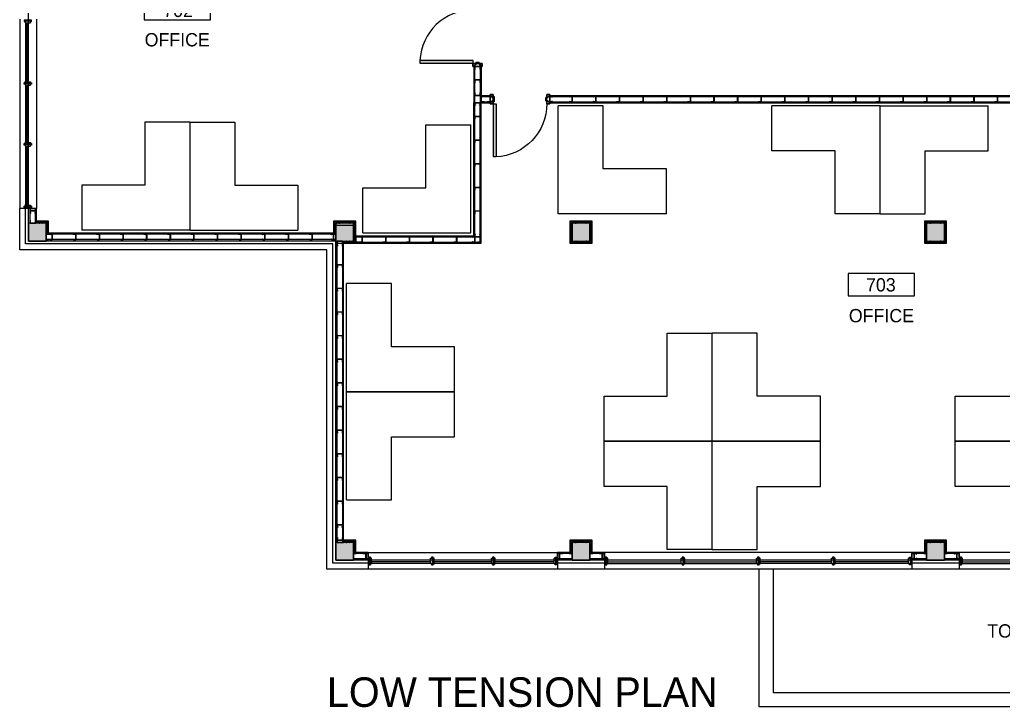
# Model space of a CAD drawing. Header units: millimetres. Extents: x 5414 to 278894, y 4264 to 146383.
# Drawn here: x 116414 to 133062, y 4264 to 15895 of the extents above; entities that cross this region are included whole.
import ezdxf
from ezdxf.enums import TextEntityAlignment as Align

# ---------------------------------------------------------------- set-up
doc = ezdxf.new("R2010")
doc.units = ezdxf.units.MM
doc.linetypes.add('Commercial Base Plan$0$ACAD_ISO02W100', pattern=[15, 12, -3])
for name, color, linetype in [('Commercial Base Plan$0$A-DR-INT', 6, 'Continuous'), ('Commercial Base Plan$0$A-GL-RMS-IDN', 6, 'Continuous'), ('Commercial Base Plan$0$A-PL-LAY-S', 6, 'Continuous'), ('Commercial Base Plan$0$I-FU-DSK', 6, 'Continuous')]:
    doc.layers.add(name, color=color, linetype=linetype)
doc.styles.add('Commercial Base Plan$0$STYLUS BT', font='stylu.ttf')

# ---------------------------------------------------------------- blocks, each defined once
blk = doc.blocks.new('Commercial Base Plan$0$wbFurringChanel 70x22')
blk.add_lwpolyline([(5, 3), (0, 3, 0.414214), (0, 2), (0, 0, 0.414214), (0, 0), (16, 0, 0.394412), (16, 0), (17, 22, -0.394412), (18, 22), (18, 22, -0.198912), (19, 22), (19, 21, 0.198912), (19, 21), (51, 21), (51, 21, 0.198912), (51, 21), (51, 22, -0.198912), (52, 22), (52, 22, -0.394412), (53, 22), (54, 0, 0.394412), (54, 0), (70, 0, 0.414214), (70, 0), (70, 2, 0.414214), (70, 2), (65, 2)], format="xyb")
blk = doc.blocks.new('Commercial Base Plan$0$wbC_Stud 92x38')
blk.add_lwpolyline([(-13, 38), (-3, 38, -0.414214), (0, 35), (0, 3, -0.414214), (-3, 0), (-89, 0, -0.414214), (-92, 3), (-92, 35, -0.414214), (-89, 38), (-79, 38), (-79, 37), (-89, 37, 0.414214), (-91, 35), (-91, 3, 0.414214), (-89, 1), (-3, 1, 0.414214), (-1, 3), (-1, 35, 0.414214), (-3, 37), (-13, 37)], format="xyb", close=True)
blk = doc.blocks.new('Commercial Base Plan$0$wbAluminJamb 127x44.5')
for p, q in [((-109.5, 39.25), (-127, 39.25)), ((-22.5, 56.5), (-17.5, 51.5)), ((0, 39.25), (-17.5, 39.25))]:
    blk.add_line(p, q)
at = {"color": 5}
for p, q in [((-47.5, 56.5), (-47.5, 66.5)), ((-22.5, 56.5), (-22.5, 66.5))]:
    blk.add_line(p, q, dxfattribs=at)
for points in [[(-127, 39.25), (-127, 12), (0, 12), (0, 39.25)], [(-22.5, 56.5), (-109.5, 56.5), (-109.5, 31.5), (-17.5, 31.5), (-17.5, 51.5)]]:
    blk.add_lwpolyline(points)
blk = doc.blocks.new('Commercial Base Plan$0$wbAluminMulion 127x44.5')
for p, q in [((-109.5, 13.625), (-127, 13.625)), ((-22.5, 30.875), (-17.5, 25.875)), ((0, 13.625), (-17.5, 13.625)), ((-22.5, -30.875), (-17.5, -25.875))]:
    blk.add_line(p, q)
at = {"color": 5}
for p, q in [((-47.5, 30.875), (-47.5, 40.875)), ((-22.5, 30.875), (-22.5, 40.875)), ((-47.5, -30.875), (-47.5, -40.875)), ((-22.5, -30.875), (-22.5, -40.875))]:
    blk.add_line(p, q, dxfattribs=at)
for points in [[(-127, 13.625), (-127, -13.625), (-109.5, -13.625)], [(-22.5, 30.875), (-109.5, 30.875), (-109.5, 5.875), (-17.5, 5.875), (-17.5, 25.875)], [(-17.5, -13.625), (0, -13.625), (0, 13.625)], [(-22.5, -30.875), (-109.5, -30.875), (-109.5, -5.875), (-17.5, -5.875), (-17.5, -25.875)]]:
    blk.add_lwpolyline(points)
blk = doc.blocks.new('Commercial Base Plan$0$wbW01Plan_5176x127(ro5200)')
for p, q in [((-5143.5, -22.5), (-3902.625, -22.5)), ((-5143.5, -47.5), (-3902.625, -47.5)), ((-3840.875, -22.5), (-2630.875, -22.5)), ((-3840.875, -47.5), (-2630.875, -47.5)), ((-1359.125, -22.5), (-2569.125, -22.5)), ((-1359.125, -47.5), (-2569.125, -47.5)), ((-56.5, -22.5), (-1297.375, -22.5)), ((-56.5, -47.5), (-1297.375, -47.5))]:
    blk.add_line(p, q)
at = {"rotation": 90}
for name, p in [('Commercial Base Plan$0$wbAluminMulion 127x44.5', (-3871.75, 0)), ('Commercial Base Plan$0$wbAluminMulion 127x44.5', (-2600, 0)), ('Commercial Base Plan$0$wbAluminMulion 127x44.5', (-1328.25, 0)), ('Commercial Base Plan$0$wbAluminJamb 127x44.5', (0, 0))]:
    blk.add_blockref(name, p, dxfattribs=at)
at = {"xscale": -1, "rotation": 270}
blk.add_blockref('Commercial Base Plan$0$wbAluminJamb 127x44.5', (-5200, 0), dxfattribs=at)
blk = doc.blocks.new('Commercial Base Plan$0$wbW02Plan_3176x127(ro3200)')
for p, q in [((-3143.5, -22.5), (-2145.375, -22.5)), ((-3143.5, -47.5), (-2145.375, -47.5)), ((-2083.625, -22.5), (-1116.375, -22.5)), ((-2083.625, -47.5), (-1116.375, -47.5)), ((-1054.625, -22.5), (-56.5, -22.5)), ((-1054.625, -47.5), (-56.5, -47.5))]:
    blk.add_line(p, q)
at = {"rotation": 90}
for name, p in [('Commercial Base Plan$0$wbAluminMulion 127x44.5', (-2114.5, 0)), ('Commercial Base Plan$0$wbAluminMulion 127x44.5', (-1085.5, 0)), ('Commercial Base Plan$0$wbAluminJamb 127x44.5', (0, 0))]:
    blk.add_blockref(name, p, dxfattribs=at)
at = {"xscale": -1, "rotation": 270}
blk.add_blockref('Commercial Base Plan$0$wbAluminJamb 127x44.5', (-3200, 0), dxfattribs=at)
blk = doc.blocks.new('Commercial Base Plan$0$att.RoomName&Number')
blk.add_lwpolyline([(-7.5, 0), (7.5, 0), (7.5, 5), (-7.5, 5)], close=True)
at = {"style": 'Commercial Base Plan$0$STYLUS BT'}
for tag, p in [('ROOM_NAME', (0, 9.5)), ('ROOM', (0, 2.5))]:
    blk.add_attdef(tag, text='', height=3, dxfattribs=at).set_placement(p, align=Align.MIDDLE)
blk = doc.blocks.new('Commercial Base Plan$0$wbDoorPlan 900x124(1010ro)')
for p, q in [((55, 976), (55, 77)), ((100, 976), (55, 976)), ((100, 77), (100, 976)), ((1, -35), (1, 35)), ((55, 77), (100, 77)), ((1009, -35), (1009, 35))]:
    blk.add_line(p, q)
for points in [[(9, 65), (2, 65, -0.414214), (1, 66), (1, 77, -0.414214), (2, 78), (50, 78, -0.414214), (51, 77), (51, 29, 0.414214), (52, 28), (66, 28, -0.414214), (67, 27), (67, -27, -0.414214), (66, -28), (52, -28, 0.414214), (51, -29), (51, -77, -0.414214), (50, -78), (2, -78, -0.414214), (1, -77), (1, -66, -0.414214), (2, -65), (9, -65), (9, -64), (2, -64, 0.414214), (0, -66), (0, -77, 0.414214), (2, -79), (50, -79, 0.414214), (52, -77), (52, -29), (66, -29, 0.414214), (68, -27), (68, 27, 0.414214), (66, 29), (52, 29), (52, 77, 0.414214), (50, 79), (2, 79, 0.414214), (0, 77), (0, 66, 0.414214), (2, 64), (9, 64)], [(1001, 65), (1008, 65, 0.414214), (1009, 66), (1009, 77, 0.414214), (1008, 78), (960, 78, 0.414214), (959, 77), (959, 29, -0.414214), (958, 28), (944, 28, 0.414214), (943, 27), (943, -27, 0.414214), (944, -28), (958, -28, -0.414214), (959, -29), (959, -77, 0.414214), (960, -78), (1008, -78, 0.414214), (1009, -77), (1009, -66, 0.414214), (1008, -65), (1001, -65), (1001, -64), (1008, -64, -0.414214), (1010, -66), (1010, -77, -0.414214), (1008, -79), (960, -79, -0.414214), (958, -77), (958, -29), (944, -29, -0.414214), (942, -27), (942, 27, -0.414214), (944, 29), (958, 29), (958, 77, -0.414214), (960, 79), (1008, 79, -0.414214), (1010, 77), (1010, 66, -0.414214), (1008, 64), (1001, 64)]]:
    blk.add_lwpolyline(points, format="xyb", close=True)
for points in [[(0, -34), (0, 34), (20, 45), (15, 51), (15, 77), (50, 77), (50, -77), (15, -77), (15, -52), (20, -45)], [(1010, -34), (1010, 34), (990, 45), (995, 51), (995, 77), (960, 77), (960, -77), (995, -77), (995, -52), (990, -45)]]:
    blk.add_lwpolyline(points, close=True)
for centre in [(35, 36), (975, 36), (35, -36), (975, -36)]:
    blk.add_circle(centre, 8)
blk.add_arc((59, 78), 899, 359.9419, 87.4119)
blk.add_solid([(55, 976), (100, 976), (55, 77), (100, 77)])
blk = doc.blocks.new('Commercial Base Plan$0$desk')
for p, q in [((0, 1829), (0, 0)), ((0, 1829), (762, 1829)), ((762, 1829), (762, 762)), ((762, 762), (1829, 762)), ((1829, 762), (1829, 0)), ((0, 0), (1829, 0))]:
    blk.add_line(p, q)

msp = doc.modelspace()

# ---------------------------------------------------------------- hatches: boundary and pattern name
at = {"layer": 'Commercial Base Plan$0$A-PL-LAY-S'}
for points in [[(116864, 12451.2), (116564, 12451.2), (116564, 12151.2), (116864, 12151.2)], [(122064, 12451.2), (121764, 12451.2), (121764, 12151.2), (122064, 12151.2)], [(126064, 12451.2), (125764, 12451.2), (125764, 12151.2), (126064, 12151.2)], [(132064, 12451.2), (131764, 12451.2), (131764, 12151.2), (132064, 12151.2)], [(132064, 12451.2), (131764, 12451.2), (131764, 12151.2), (132064, 12151.2)], [(122064, 7051.2), (121764, 7051.2), (121764, 6751.2), (122064, 6751.2)], [(126064, 7051.2), (125764, 7051.2), (125764, 6751.2), (126064, 6751.2)], [(132064, 7051.2), (131764, 7051.2), (131764, 6751.2), (132064, 6751.2)]]:
    msp.add_hatch(color=256, dxfattribs=at).paths.add_polyline_path(points)

# ---------------------------------------------------------------- linework, layer by layer
for p, q in [((116414, 15901.2), (116414, 12701.2)), ((116697, 15901.2), (116697, 12701.2)), ((124102, 15103.2), (124226, 15103.2)), ((124210, 15103.2), (124210, 14489.2)), ((124226, 14597.2), (124376, 14597.2)), ((124376, 14489.2), (124376, 14613.2)), ((125386, 14489.2), (125386, 14613.2)), ((116697, 12701.2), (116414, 12701.2)), ((121897, 7092.2), (121897, 7092.2)), ((122314, 6884.2), (125514, 6884.2)), ((122314, 6884.2), (122314, 6601.2)), ((125514, 6884.2), (125514, 6601.2)), ((131514, 6884.2), (126314, 6884.2)), ((126314, 6884.2), (126314, 6601.2)), ((131514, 6884.2), (131514, 6601.2)), ((137514, 6884.2), (132314, 6884.2)), ((132314, 6884.2), (132314, 6601.2)), ((125514, 6601.2), (122314, 6601.2)), ((131514, 6601.2), (126314, 6601.2)), ((137514, 6601.2), (132314, 6601.2))]:
    msp.add_line(p, q, dxfattribs=at)
at = {"layer": 'Commercial Base Plan$0$A-PL-LAY-S', "linetype": 'Commercial Base Plan$0$ACAD_ISO02W100'}
msp.add_lwpolyline([(153264, 26451.2), (153264, 12151.2), (148064, 12151.2), (148064, 6751.2), (121764, 6751.2), (121764, 12151.2), (116564, 12151.2), (116564, 26451.2), (121764, 26451.2), (121764, 31851.2), (148064, 31851.2), (148064, 26451.2), (153264, 26451.2)], dxfattribs=at)
at = {"layer": 'Commercial Base Plan$0$A-PL-LAY-S'}
for points in [[(122102, 12221.2), (124118, 12221.2), (124118, 15103.2)], [(124102, 15103.2), (124102, 14489.2)], [(124226, 15103.2), (124226, 14613.2), (124376, 14613.2)], [(122102, 12113.2), (124226, 12113.2), (124226, 14613.2)], [(122102, 12129.2), (124210, 12129.2), (124210, 14489.2)], [(122102, 12237.2), (124102, 12237.2), (124102, 14489.2)], [(124226, 14505.2), (124376, 14505.2)], [(124226, 14489.2), (124376, 14489.2)], [(125386, 14613.2), (136566, 14613.2)], [(125386, 14597.2), (136566, 14597.2)], [(125386, 14505.2), (136566, 14505.2)], [(125386, 14489.2), (136566, 14489.2)], [(122314, 6884.2), (122102, 6884.2), (122102, 7089.2), (121897, 7089.2), (121897, 12113.2), (122102, 12113.2), (122102, 12489.2), (121726, 12489.2), (121726, 12284.2), (116902, 12284.2), (116902, 12489.2), (116697, 12489.2), (116697, 12701.2)], [(116886, 12268.2), (116886, 12473.2), (116681, 12473.2)], [(121881, 12129.2), (122086, 12129.2), (122086, 12473.2), (121742, 12473.2), (121742, 12268.2)], [(122086, 6868.2), (122086, 7073.2), (121881, 7073.2)], [(126314, 6884.2), (126102, 6884.2), (126102, 7089.2), (125726, 7089.2), (125726, 6884.2), (125514, 6884.2)], [(126086, 6868.2), (126086, 7073.2), (125742, 7073.2), (125742, 6868.2)], [(132314, 6884.2), (132102, 6884.2), (132102, 7089.2), (131726, 7089.2), (131726, 6884.2), (131514, 6884.2)], [(132086, 6868.2), (132086, 7073.2), (131742, 7073.2), (131742, 6868.2)], [(140898, 6601.2), (140898, 4271.2), (128930, 4271.2), (128930, 6601.2)], [(140658, 6601.2), (140658, 4511.2), (129170, 4511.2), (129170, 6601.2)]]:
    msp.add_lwpolyline(points, dxfattribs=at)
at = {"layer": 'Commercial Base Plan$0$A-PL-LAY-S', "linetype": 'Continuous'}
for points in [[(122314, 6601.2), (121614, 6601.2), (121614, 12001.2), (116414, 12001.2), (116414, 12701.2)], [(122314, 6701.2), (121714, 6701.2), (121714, 12101.2), (116514, 12101.2), (116514, 12701.2)], [(116589, 12451.2), (116589, 12701.2)], [(116681, 12451.2), (116681, 12701.2)], [(121764, 12268.2), (116864, 12268.2)], [(121764, 12176.2), (116864, 12176.2)], [(121789, 7051.2), (121789, 12151.2)], [(121881, 7051.2), (121881, 12151.2)], [(122314, 6868.2), (122064, 6868.2)], [(125764, 6868.2), (125514, 6868.2)], [(126314, 6868.2), (126064, 6868.2)], [(131764, 6868.2), (131514, 6868.2)], [(132314, 6868.2), (132064, 6868.2)], [(122314, 6776.2), (122064, 6776.2)], [(125764, 6776.2), (125514, 6776.2)], [(126314, 6701.2), (125514, 6701.2)], [(126314, 6776.2), (126064, 6776.2)], [(131764, 6776.2), (131514, 6776.2)], [(132314, 6701.2), (131514, 6701.2)], [(132314, 6776.2), (132064, 6776.2)], [(126314, 6601.2), (125514, 6601.2)], [(132314, 6601.2), (131514, 6601.2)]]:
    msp.add_lwpolyline(points, dxfattribs=at)
for points in [[(126102, 12489.2), (125726, 12489.2), (125726, 12113.2), (126102, 12113.2)], [(132102, 12489.2), (131726, 12489.2), (131726, 12113.2), (132102, 12113.2)]]:
    msp.add_lwpolyline(points, close=True, dxfattribs=at)
at = {"layer": 'Commercial Base Plan$0$A-PL-LAY-S'}
for points in [[(116864, 12451.2), (116564, 12451.2), (116564, 12151.2), (116864, 12151.2)], [(122064, 12451.2), (121764, 12451.2), (121764, 12151.2), (122064, 12151.2)], [(122064, 12413.2), (121764, 12413.2), (121764, 12113.2), (122064, 12113.2)], [(126086, 12473.2), (125742, 12473.2), (125742, 12129.2), (126086, 12129.2)], [(126064, 12451.2), (125764, 12451.2), (125764, 12151.2), (126064, 12151.2)], [(132086, 12473.2), (131742, 12473.2), (131742, 12129.2), (132086, 12129.2)], [(132064, 12451.2), (131764, 12451.2), (131764, 12151.2), (132064, 12151.2)], [(122064, 7051.2), (121764, 7051.2), (121764, 6751.2), (122064, 6751.2)], [(126064, 7051.2), (125764, 7051.2), (125764, 6751.2), (126064, 6751.2)], [(132064, 7051.2), (131764, 7051.2), (131764, 6751.2), (132064, 6751.2)]]:
    msp.add_lwpolyline(points, close=True, dxfattribs=at)

# ---------------------------------------------------------------- block references
at = {"layer": 'Commercial Base Plan$0$A-DR-INT', "rotation": 90.00000000000001}
msp.add_blockref('Commercial Base Plan$0$wbDoorPlan 900x124(1010ro)', (124164, 15103.2), dxfattribs=at)
at = {"layer": 'Commercial Base Plan$0$A-DR-INT', "xscale": -1, "rotation": 180}
msp.add_blockref('Commercial Base Plan$0$wbDoorPlan 900x124(1010ro)', (124376, 14551.2), dxfattribs=at)
at = {"layer": 'Commercial Base Plan$0$A-GL-RMS-IDN'}
ref = msp.add_blockref('Commercial Base Plan$0$att.RoomName&Number', (119080.7, 16268.5), dxfattribs=dict(at, xscale=75, yscale=75, zscale=75, rotation=180))
ref.add_attrib('ROOM', '702', dxfattribs={"layer": '0', "height": 225, "style": 'Commercial Base Plan$0$STYLUS BT'}).set_placement((119095.7, 16052.7), align=Align.MIDDLE)
ref.add_attrib('ROOM_NAME', 'OFFICE', dxfattribs={"layer": '0', "height": 225, "style": 'Commercial Base Plan$0$STYLUS BT'}).set_placement((119080.7, 15556), align=Align.MIDDLE)
ref = msp.add_blockref('Commercial Base Plan$0$att.RoomName&Number', (130998.9, 11601.6), dxfattribs=dict(at, xscale=75, yscale=75, zscale=75, rotation=180))
ref.add_attrib('ROOM', '703', dxfattribs={"layer": '0', "height": 225, "style": 'Commercial Base Plan$0$STYLUS BT'}).set_placement((130989.4, 11410.6), align=Align.MIDDLE)
ref.add_attrib('ROOM_NAME', 'OFFICE', dxfattribs={"layer": '0', "height": 225, "style": 'Commercial Base Plan$0$STYLUS BT'}).set_placement((130998.9, 10889.1), align=Align.MIDDLE)
at = {"layer": 'Commercial Base Plan$0$A-PL-LAY-S', "xscale": -1}
for name, p, rotation in [('Commercial Base Plan$0$wbW02Plan_3176x127(ro3200)', (116489, 12701.2), 90), ('Commercial Base Plan$0$wbC_Stud 92x38', (124226, 14597.2), 270), ('Commercial Base Plan$0$wbC_Stud 92x38', (125386, 14597.2), 270), ('Commercial Base Plan$0$wbFurringChanel 70x22', (116864, 12268.2), 270), ('Commercial Base Plan$0$wbFurringChanel 70x22', (121764, 12451.2), 90), ('Commercial Base Plan$0$wbFurringChanel 70x22', (125764, 12451.2), 90), ('Commercial Base Plan$0$wbFurringChanel 70x22', (131764, 12451.2), 90), ('Commercial Base Plan$0$wbFurringChanel 70x22', (122064, 12151.2), 270), ('Commercial Base Plan$0$wbC_Stud 92x38', (122102, 12221.2), 270), ('Commercial Base Plan$0$wbFurringChanel 70x22', (126064, 12151.2), 270), ('Commercial Base Plan$0$wbFurringChanel 70x22', (132064, 12151.2), 270), ('Commercial Base Plan$0$wbFurringChanel 70x22', (121881, 12151.2), 180), ('Commercial Base Plan$0$wbFurringChanel 70x22', (125764, 12151.2), 180), ('Commercial Base Plan$0$wbFurringChanel 70x22', (131764, 12151.2), 180), ('Commercial Base Plan$0$wbFurringChanel 70x22', (125764, 7051.2), 90), ('Commercial Base Plan$0$wbFurringChanel 70x22', (131764, 7051.2), 90), ('Commercial Base Plan$0$wbFurringChanel 70x22', (122064, 6868.2), 270), ('Commercial Base Plan$0$wbC_Stud 92x38', (122064, 6868.2), 270), ('Commercial Base Plan$0$wbC_Stud 92x38', (125514, 6868.2), 270), ('Commercial Base Plan$0$wbC_Stud 92x38', (125552, 6868.2), 270), ('Commercial Base Plan$0$wbFurringChanel 70x22', (126064, 6868.2), 270), ('Commercial Base Plan$0$wbC_Stud 92x38', (126064, 6868.2), 270), ('Commercial Base Plan$0$wbC_Stud 92x38', (131514, 6868.2), 270), ('Commercial Base Plan$0$wbC_Stud 92x38', (131552, 6868.2), 270), ('Commercial Base Plan$0$wbFurringChanel 70x22', (132064, 6868.2), 270), ('Commercial Base Plan$0$wbC_Stud 92x38', (132064, 6868.2), 270)]:
    msp.add_blockref(name, p, dxfattribs=dict(at, rotation=rotation))
at = {"layer": 'Commercial Base Plan$0$A-PL-LAY-S'}
for name, p, rotation in [('Commercial Base Plan$0$wbC_Stud 92x38', (124118, 15103.2), 180), ('Commercial Base Plan$0$wbC_Stud 92x38', (124118, 14877.4), 180), ('Commercial Base Plan$0$wbC_Stud 92x38', (124118, 14489.9), 180), ('Commercial Base Plan$0$wbC_Stud 92x38', (124376, 14597.2), 90.00000000000001), ('Commercial Base Plan$0$wbC_Stud 92x38', (124442, 14597.2), 90.00000000000001), ('Commercial Base Plan$0$wbC_Stud 92x38', (125766, 14597.2), 90.00000000000001), ('Commercial Base Plan$0$wbC_Stud 92x38', (126166, 14597.2), 90.00000000000001), ('Commercial Base Plan$0$wbC_Stud 92x38', (126566, 14597.2), 90.00000000000001), ('Commercial Base Plan$0$wbC_Stud 92x38', (126966, 14597.2), 90.00000000000001), ('Commercial Base Plan$0$wbC_Stud 92x38', (127366, 14597.2), 90.00000000000001), ('Commercial Base Plan$0$wbC_Stud 92x38', (127766, 14597.2), 90.00000000000001), ('Commercial Base Plan$0$wbC_Stud 92x38', (128166, 14597.2), 90.00000000000001), ('Commercial Base Plan$0$wbC_Stud 92x38', (128566, 14597.2), 90.00000000000001), ('Commercial Base Plan$0$wbC_Stud 92x38', (128966, 14597.2), 90.00000000000001), ('Commercial Base Plan$0$wbC_Stud 92x38', (129366, 14597.2), 90.00000000000001), ('Commercial Base Plan$0$wbC_Stud 92x38', (129766, 14597.2), 90.00000000000001), ('Commercial Base Plan$0$wbC_Stud 92x38', (130166, 14597.2), 90.00000000000001), ('Commercial Base Plan$0$wbC_Stud 92x38', (130566, 14597.2), 90.00000000000001), ('Commercial Base Plan$0$wbC_Stud 92x38', (130966, 14597.2), 90.00000000000001), ('Commercial Base Plan$0$wbC_Stud 92x38', (131366, 14597.2), 90.00000000000001), ('Commercial Base Plan$0$wbC_Stud 92x38', (131766, 14597.2), 90.00000000000001), ('Commercial Base Plan$0$wbC_Stud 92x38', (132166, 14597.2), 90.00000000000001), ('Commercial Base Plan$0$wbC_Stud 92x38', (132566, 14597.2), 90.00000000000001), ('Commercial Base Plan$0$wbC_Stud 92x38', (132966, 14597.2), 90.00000000000001), ('Commercial Base Plan$0$wbC_Stud 92x38', (124118, 14259.2), 180), ('Commercial Base Plan$0$wbC_Stud 92x38', (124118, 13859.2), 180), ('Commercial Base Plan$0$wbC_Stud 92x38', (124118, 13459.2), 180), ('Commercial Base Plan$0$wbC_Stud 92x38', (124118, 13059.2), 180), ('Commercial Base Plan$0$wbC_Stud 92x38', (116589, 12701.2), 180), ('Commercial Base Plan$0$wbC_Stud 92x38', (116589, 12663.2), 180), ('Commercial Base Plan$0$wbC_Stud 92x38', (124118, 12659.2), 180), ('Commercial Base Plan$0$wbFurringChanel 70x22', (116864, 12451.2), 270), ('Commercial Base Plan$0$wbFurringChanel 70x22', (121764, 12268.2), 90.00000000000001), ('Commercial Base Plan$0$wbFurringChanel 70x22', (122064, 12451.2), 270), ('Commercial Base Plan$0$wbFurringChanel 70x22', (126064, 12451.2), 270), ('Commercial Base Plan$0$wbFurringChanel 70x22', (132064, 12451.2), 270), ('Commercial Base Plan$0$wbC_Stud 92x38', (116864, 12176.2), 270), ('Commercial Base Plan$0$wbC_Stud 92x38', (116964, 12268.2), 90.00000000000001), ('Commercial Base Plan$0$wbC_Stud 92x38', (116964, 12268.2), 90.00000000000001), ('Commercial Base Plan$0$wbC_Stud 92x38', (117364, 12268.2), 90.00000000000001), ('Commercial Base Plan$0$wbC_Stud 92x38', (117764, 12268.2), 90.00000000000001), ('Commercial Base Plan$0$wbC_Stud 92x38', (118164, 12268.2), 90.00000000000001), ('Commercial Base Plan$0$wbC_Stud 92x38', (118564, 12268.2), 90.00000000000001), ('Commercial Base Plan$0$wbC_Stud 92x38', (118964, 12268.2), 90.00000000000001), ('Commercial Base Plan$0$wbC_Stud 92x38', (119364, 12268.2), 90.00000000000001), ('Commercial Base Plan$0$wbC_Stud 92x38', (119764, 12268.2), 90.00000000000001), ('Commercial Base Plan$0$wbC_Stud 92x38', (120164, 12268.2), 90.00000000000001), ('Commercial Base Plan$0$wbC_Stud 92x38', (120564, 12268.2), 90.00000000000001), ('Commercial Base Plan$0$wbC_Stud 92x38', (120964, 12268.2), 90.00000000000001), ('Commercial Base Plan$0$wbC_Stud 92x38', (121364, 12268.2), 90.00000000000001), ('Commercial Base Plan$0$wbC_Stud 92x38', (121726, 12268.2), 90.00000000000001), ('Commercial Base Plan$0$wbC_Stud 92x38', (121764, 12268.2), 90.00000000000001), ('Commercial Base Plan$0$wbC_Stud 92x38', (122210, 12221.2), 90.00000000000001), ('Commercial Base Plan$0$wbC_Stud 92x38', (122610, 12221.2), 90.00000000000001), ('Commercial Base Plan$0$wbC_Stud 92x38', (123010, 12221.2), 90.00000000000001), ('Commercial Base Plan$0$wbC_Stud 92x38', (123410, 12221.2), 90.00000000000001), ('Commercial Base Plan$0$wbC_Stud 92x38', (123810, 12221.2), 90.00000000000001), ('Commercial Base Plan$0$wbC_Stud 92x38', (124118, 12221.2), 90.00000000000001), ('Commercial Base Plan$0$wbC_Stud 92x38', (124210, 12221.2), 90.00000000000001), ('Commercial Base Plan$0$wbFurringChanel 70x22', (125764, 12151.2), 90.00000000000001), ('Commercial Base Plan$0$wbFurringChanel 70x22', (131764, 12151.2), 90.00000000000001), ('Commercial Base Plan$0$wbC_Stud 92x38', (121789, 12151.2), 180), ('Commercial Base Plan$0$wbC_Stud 92x38', (121789, 12113.2), 180), ('Commercial Base Plan$0$wbFurringChanel 70x22', (122064, 12151.2), 180), ('Commercial Base Plan$0$wbFurringChanel 70x22', (126064, 12151.2), 180), ('Commercial Base Plan$0$wbFurringChanel 70x22', (132064, 12151.2), 180), ('Commercial Base Plan$0$wbC_Stud 92x38', (121789, 11751.2), 180), ('Commercial Base Plan$0$wbC_Stud 92x38', (121789, 11351.2), 180), ('Commercial Base Plan$0$wbC_Stud 92x38', (121789, 10951.2), 180), ('Commercial Base Plan$0$wbC_Stud 92x38', (121789, 10551.2), 180), ('Commercial Base Plan$0$wbC_Stud 92x38', (121789, 10151.2), 180), ('Commercial Base Plan$0$wbC_Stud 92x38', (121789, 9751.2), 180), ('Commercial Base Plan$0$wbC_Stud 92x38', (121789, 9351.2), 180), ('Commercial Base Plan$0$wbC_Stud 92x38', (121789, 8951.2), 180), ('Commercial Base Plan$0$wbC_Stud 92x38', (121789, 8551.2), 180), ('Commercial Base Plan$0$wbC_Stud 92x38', (121789, 8151.2), 180), ('Commercial Base Plan$0$wbC_Stud 92x38', (121789, 7751.2), 180), ('Commercial Base Plan$0$wbC_Stud 92x38', (121789, 7351.2), 180), ('Commercial Base Plan$0$wbFurringChanel 70x22', (122064, 7051.2), 270), ('Commercial Base Plan$0$wbFurringChanel 70x22', (126064, 7051.2), 270), ('Commercial Base Plan$0$wbFurringChanel 70x22', (132064, 7051.2), 270), ('Commercial Base Plan$0$wbC_Stud 92x38', (122276, 6868.2), 90.00000000000001), ('Commercial Base Plan$0$wbC_Stud 92x38', (122314, 6868.2), 90.00000000000001), ('Commercial Base Plan$0$wbC_Stud 92x38', (125764, 6868.2), 90.00000000000001), ('Commercial Base Plan$0$wbFurringChanel 70x22', (125764, 6868.2), 90.00000000000001), ('Commercial Base Plan$0$wbC_Stud 92x38', (126276, 6868.2), 90.00000000000001), ('Commercial Base Plan$0$wbC_Stud 92x38', (126314, 6868.2), 90.00000000000001), ('Commercial Base Plan$0$wbC_Stud 92x38', (131764, 6868.2), 90.00000000000001), ('Commercial Base Plan$0$wbFurringChanel 70x22', (131764, 6868.2), 90.00000000000001), ('Commercial Base Plan$0$wbC_Stud 92x38', (132276, 6868.2), 90.00000000000001), ('Commercial Base Plan$0$wbC_Stud 92x38', (132314, 6868.2), 90.00000000000001), ('Commercial Base Plan$0$wbW02Plan_3176x127(ro3200)', (122314, 6676.2), 180), ('Commercial Base Plan$0$wbW01Plan_5176x127(ro5200)', (126314, 6676.2), 180), ('Commercial Base Plan$0$wbW01Plan_5176x127(ro5200)', (132314, 6676.2), 180)]:
    msp.add_blockref(name, p, dxfattribs=dict(at, rotation=rotation))
at = {"layer": 'Commercial Base Plan$0$A-PL-LAY-S', "xscale": -1}
for name, p in [('Commercial Base Plan$0$wbC_Stud 92x38', (124118, 14613.6)), ('Commercial Base Plan$0$wbC_Stud 92x38', (116589, 12451.2)), ('Commercial Base Plan$0$wbFurringChanel 70x22', (116751, 12451.2)), ('Commercial Base Plan$0$wbFurringChanel 70x22', (116864, 12451.2)), ('Commercial Base Plan$0$wbFurringChanel 70x22', (122064, 12451.2)), ('Commercial Base Plan$0$wbFurringChanel 70x22', (126064, 12451.2)), ('Commercial Base Plan$0$wbFurringChanel 70x22', (132064, 12451.2)), ('Commercial Base Plan$0$wbC_Stud 92x38', (124118, 12221.2)), ('Commercial Base Plan$0$wbC_Stud 92x38', (121789, 7089.2)), ('Commercial Base Plan$0$wbC_Stud 92x38', (121789, 7051.2)), ('Commercial Base Plan$0$wbFurringChanel 70x22', (122064, 7051.2)), ('Commercial Base Plan$0$wbFurringChanel 70x22', (126064, 7051.2)), ('Commercial Base Plan$0$wbFurringChanel 70x22', (132064, 7051.2))]:
    msp.add_blockref(name, p, dxfattribs=at)
at = {"layer": 'Commercial Base Plan$0$A-PL-LAY-S'}
for p in [(121764, 12451.2), (125764, 12451.2), (131764, 12451.2), (121881, 7051.2), (125764, 7051.2), (131764, 7051.2)]:
    msp.add_blockref('Commercial Base Plan$0$wbFurringChanel 70x22', p, dxfattribs=at)
at = {"layer": 'Commercial Base Plan$0$I-FU-DSK', "xscale": -1}
for p, rotation in [((125530, 12610.2), 270), ((130975.8, 14439.2), 180), ((121947, 9601.7), 270), ((128136.5, 8763.2), 270), ((121947, 9601.7), 180), ((128136.5, 8763.2), 180)]:
    msp.add_blockref('Commercial Base Plan$0$desk', p, dxfattribs=dict(at, rotation=rotation))
at = {"layer": 'Commercial Base Plan$0$I-FU-DSK'}
for p, rotation in [((130975.8, 14439.2), 180), ((124052, 12287.2), 90.00000000000001), ((128136.5, 8763.2), 90.00000000000001), ((134073.5, 8763.2), 90.00000000000001), ((128136.5, 8763.2), 180), ((134073.5, 8763.2), 180)]:
    msp.add_blockref('Commercial Base Plan$0$desk', p, dxfattribs=dict(at, rotation=rotation))
at = {"layer": 'Commercial Base Plan$0$I-FU-DSK', "xscale": -1}
msp.add_blockref('Commercial Base Plan$0$desk', (119294.6, 12334.2), dxfattribs=at)
at = {"layer": 'Commercial Base Plan$0$I-FU-DSK'}
msp.add_blockref('Commercial Base Plan$0$desk', (119294.6, 12334.2), dxfattribs=at)

# ---------------------------------------------------------------- texts
at = {"layer": 'Commercial Base Plan$0$A-GL-RMS-IDN', "style": 'Commercial Base Plan$0$STYLUS BT'}
for s, height, p in [('TOP OF THE CANOPY BELOW', 225, (132789.7, 5443.9)), ('LOW TENSION PLAN', 500, (121614, 4271.2))]:
    msp.add_text(s, height=height, dxfattribs=at).set_placement(p)

doc.saveas('drawing.dxf')
